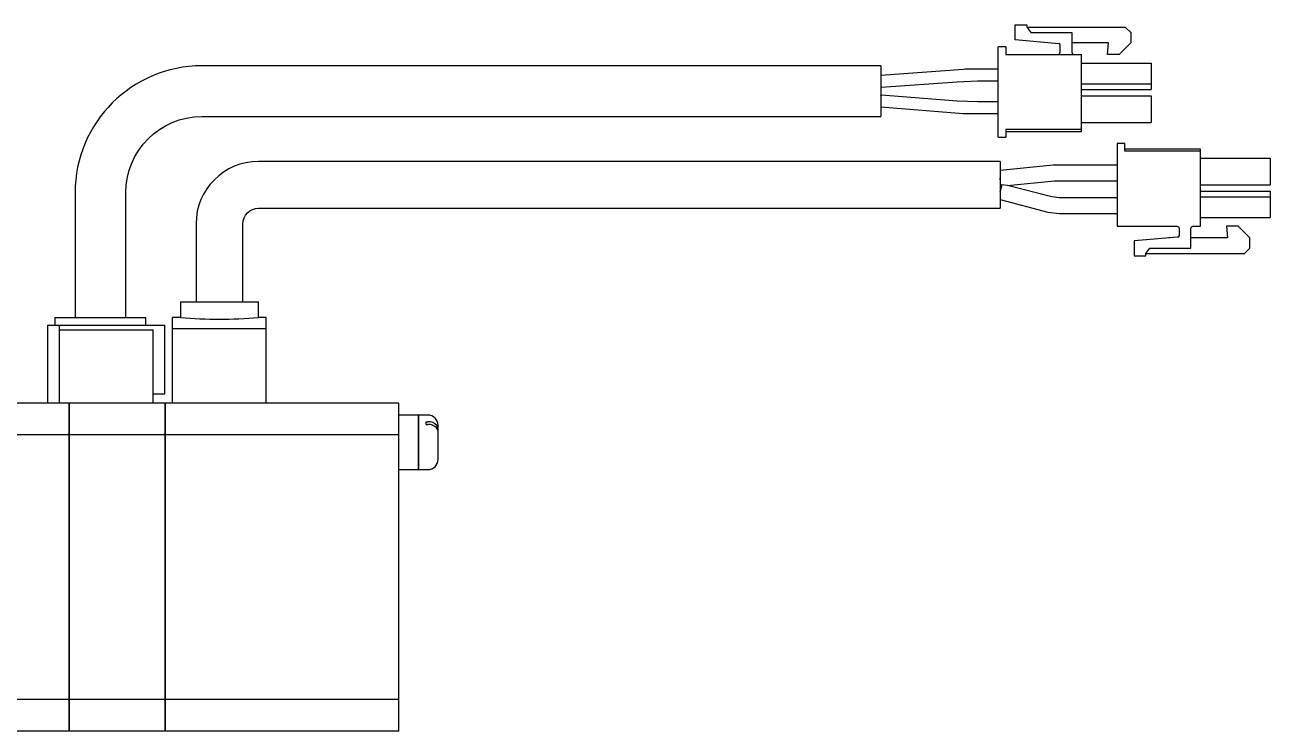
# Model space of a CAD drawing. Extents: x 0 to 1550, y -8 to 1198.
# Drawn here: x 1390.3 to 1549.9, y 479.5 to 570 of the extents above; entities that cross this region are included whole.
import ezdxf

# ---------------------------------------------------------------- set-up
doc = ezdxf.new("R2010")
doc.units = 0
doc.header["$LTSCALE"] = 0.5
doc.layers.add('MSM_CONTINUOUS', color=7, linetype='CONTINUOUS')

msp = doc.modelspace()

# ---------------------------------------------------------------- linework, layer by layer
at = {"layer": 'MSM_CONTINUOUS'}
for p, q in [((1517.2, 568.13), (1517.2, 570.05)), ((1517.2, 570.05), (1518.7, 570.05)), ((1518.7, 570.05), (1518.7, 569.75)), ((1518.7, 569.75), (1519.2, 569.05)), ((1518.7, 569.75), (1531.3, 569.75)), ((1531.3, 569.75), (1532, 569.05)), ((1522.77, 567.64), (1517.2, 568.13)), ((1519.2, 569.05), (1524.45, 569.05)), ((1524.45, 569.05), (1524.45, 566.55)), ((1532, 569.05), (1532, 567.75)), ((1516, 567.25), (1515, 567.25)), ((1515, 555.65), (1515, 567.25)), ((1516, 567.25), (1516, 566.25)), ((1522.95, 566.55), (1522.95, 567.45)), ((1529.13, 567.75), (1524.45, 567.75)), ((1529, 566.25), (1529.13, 567.75)), ((1532, 567.75), (1530.5, 566.25)), ((1500, 564.8), (1413, 564.8)), ((1500, 564.8), (1500, 558.3)), ((1516, 566.25), (1525.7, 566.25)), ((1525.7, 556.4), (1525.7, 566.25)), ((1525.7, 565.15), (1534.6, 565.15)), ((1530.5, 566.25), (1529, 566.25)), ((1534.6, 565.15), (1534.6, 561.75)), ((1510.57, 564.34), (1500, 563.55)), ((1515, 564.37), (1511.37, 564.37)), ((1500.06, 562.05), (1509.74, 562.77)), ((1509.74, 562.77), (1512.37, 562.87)), ((1512.37, 562.87), (1515, 562.87)), ((1525.7, 562.5), (1534.6, 562.5)), ((1525.7, 561.75), (1534.6, 561.75)), ((1509.74, 560.27), (1500.06, 561.04)), ((1512.37, 560.17), (1509.74, 560.27)), ((1515, 560.17), (1512.37, 560.17)), ((1525.7, 560.95), (1534.6, 560.95)), ((1534.6, 560.95), (1534.6, 557.55)), ((1500, 559.54), (1510.55, 558.7)), ((1511.4, 558.67), (1515, 558.67)), ((1413, 558.3), (1500, 558.3)), ((1525.7, 557.55), (1534.6, 557.55)), ((1515, 555.65), (1516, 555.65)), ((1525.7, 556.65), (1516, 556.65)), ((1516, 556.65), (1516, 555.65)), ((1516, 556.4), (1525.7, 556.4)), ((1531.25, 554.85), (1530.25, 554.85)), ((1531.25, 554.85), (1530.25, 554.85)), ((1530.25, 554.85), (1530.25, 544.25)), ((1531.25, 553.85), (1531.25, 554.85)), ((1540.95, 554.1), (1531.25, 554.1)), ((1540.95, 553.85), (1531.25, 553.85)), ((1540.95, 553.85), (1531.25, 553.85)), ((1540.95, 553.85), (1540.95, 554.1)), ((1540.95, 544.25), (1540.95, 553.85)), ((1515.25, 552.55), (1420.25, 552.55)), ((1515.25, 552.55), (1515.25, 546.55)), ((1522.06, 552.06), (1515.25, 551.4)), ((1522.35, 552.07), (1522.06, 552.06)), ((1530.25, 552.07), (1522.35, 552.07)), ((1540.95, 552.95), (1549.85, 552.95)), ((1540.95, 552.95), (1549.85, 552.95)), ((1549.85, 552.95), (1549.85, 549.55)), ((1515.35, 549.4), (1515.25, 550.4)), ((1515.25, 548.7), (1515.47, 549.54)), ((1515.44, 549.41), (1515.25, 548.7)), ((1515.35, 549.4), (1515.44, 549.41)), ((1515.44, 549.41), (1515.47, 549.54)), ((1515.47, 549.54), (1515.44, 549.41)), ((1516.2, 549.48), (1515.47, 549.54)), ((1516.2, 549.48), (1522.25, 550.07)), ((1521.88, 548), (1516.2, 549.48)), ((1522.25, 550.07), (1522.35, 550.07)), ((1522.35, 550.07), (1530.25, 550.07)), ((1540.95, 549.55), (1549.85, 549.55)), ((1396.75, 548.55), (1396.75, 532.55)), ((1403.25, 532.55), (1403.25, 548.55)), ((1515.25, 547.66), (1521.38, 546.06)), ((1522.89, 547.87), (1521.88, 548)), ((1530.25, 547.87), (1522.89, 547.87)), ((1540.95, 548.75), (1549.85, 548.75)), ((1540.95, 548.75), (1549.85, 548.75)), ((1540.95, 548), (1549.85, 548)), ((1549.85, 548.75), (1549.85, 545.35)), ((1420.25, 546.55), (1515.25, 546.55)), ((1521.38, 546.06), (1522.89, 545.87)), ((1522.89, 545.87), (1530.25, 545.87)), ((1412.25, 544.55), (1412.25, 534.55)), ((1418.25, 534.55), (1418.25, 544.55)), ((1530.25, 544.25), (1537.9, 544.25)), ((1540, 544.25), (1540.95, 544.25)), ((1540.95, 545.35), (1549.85, 545.35)), ((1544.25, 544.25), (1544.38, 542.75)), ((1545.75, 544.25), (1544.25, 544.25)), ((1545.75, 544.25), (1544.25, 544.25)), ((1547.25, 542.75), (1545.75, 544.25)), ((1547.25, 542.75), (1545.75, 544.25)), ((1538.02, 542.85), (1532.45, 542.36)), ((1538.02, 542.85), (1532.45, 542.36)), ((1538.02, 542.85), (1536.87, 542.75)), ((1538.02, 542.85), (1536.87, 542.75)), ((1536.87, 542.75), (1536.87, 542.75)), ((1538.2, 543.95), (1538.2, 543.05)), ((1539.7, 541.45), (1539.7, 543.95)), ((1544.38, 542.75), (1539.7, 542.75)), ((1544.38, 542.75), (1539.7, 542.75)), ((1547.25, 541.45), (1547.25, 542.75)), ((1532.45, 542.36), (1532.45, 540.45)), ((1533.95, 540.75), (1534.45, 541.45)), ((1534.45, 541.45), (1539.7, 541.45)), ((1546.55, 540.75), (1547.25, 541.45)), ((1532.45, 540.45), (1533.95, 540.45)), ((1533.95, 540.45), (1533.95, 540.75)), ((1533.95, 540.75), (1546.55, 540.75)), ((1410.25, 534.55), (1420.25, 534.55)), ((1410.25, 534.55), (1410.25, 532.54)), ((1420.25, 532.54), (1420.25, 534.55)), ((1393.25, 521.55), (1393.25, 531.55)), ((1393.25, 531.55), (1408.25, 531.55)), ((1394.18, 532.55), (1405.82, 532.55)), ((1394.18, 532.55), (1394.18, 531.55)), ((1394.75, 521.55), (1394.75, 531.55)), ((1405.82, 531.55), (1405.82, 532.55)), ((1408.25, 522.75), (1408.25, 531.55)), ((1409.25, 521.55), (1409.25, 532.54)), ((1410.25, 532.54), (1409.25, 532.54)), ((1421.25, 532.54), (1420.25, 532.54)), ((1421.25, 521.55), (1421.25, 532.54)), ((1394.75, 530.95), (1406.75, 530.95)), ((1406.75, 521.55), (1406.75, 530.95)), ((1409.25, 531.12), (1421.25, 531.12)), ((1406.75, 522.75), (1408.25, 522.75)), ((1408.25, 521.55), (1372, 521.55)), ((1395.95, 521.55), (1395.95, 479.55)), ((1396, 521.5), (1395.95, 521.5)), ((1396, 521.55), (1396, 479.55)), ((1408.25, 521.55), (1408.25, 479.55)), ((1408.3, 521.5), (1408.25, 521.5)), ((1408.3, 521.55), (1408.3, 479.55)), ((1438.25, 521.55), (1408.3, 521.55)), ((1438.25, 479.55), (1438.25, 521.55)), ((1440.75, 520.05), (1438.25, 520.05)), ((1440.75, 513.05), (1440.75, 520.05)), ((1440.8, 520), (1440.75, 520)), ((1440.8, 513.05), (1440.8, 520.05)), ((1441.95, 520.05), (1440.8, 520.05)), ((1441.75, 519.19), (1441.95, 519.19)), ((1441.75, 518.84), (1441.75, 519.19)), ((1441.75, 518.84), (1441.95, 518.84)), ((1443.25, 514.35), (1443.25, 518.75)), ((1395.95, 517.52), (1372, 517.52)), ((1396, 517.26), (1395.95, 517.26)), ((1408.25, 517.52), (1396, 517.52)), ((1408.3, 517.26), (1408.25, 517.26)), ((1438.25, 517.52), (1408.3, 517.52)), ((1438.25, 513.05), (1440.75, 513.05)), ((1440.75, 513.1), (1440.8, 513.1)), ((1440.8, 513.05), (1441.95, 513.05)), ((1395.95, 483.58), (1372, 483.58)), ((1396, 483.83), (1395.95, 483.83)), ((1408.25, 483.58), (1396, 483.58)), ((1408.3, 483.83), (1408.25, 483.83)), ((1438.25, 483.58), (1408.3, 483.58)), ((1395.95, 479.55), (1372, 479.55)), ((1396, 479.6), (1395.95, 479.6)), ((1408.25, 479.55), (1396, 479.55)), ((1408.3, 479.6), (1408.25, 479.6)), ((1438.25, 479.55), (1408.3, 479.55))]:
    msp.add_line(p, q, dxfattribs=at)
for points in [[(1500.06, 562.05, 0), (1500.06, 562.05, 0), (1500.06, 562.05, 0), (1500.06, 562.05, 0), (1500.05, 562.05, 0), (1500.05, 562.05, 0), (1500.05, 562.05, 0), (1500.05, 562.05, 0), (1500.05, 562.05, 0), (1500.05, 562.05, 0), (1500.05, 562.05, 0), (1500.05, 562.05, 0), (1500.05, 562.05, 0), (1500.05, 562.05, 0), (1500.05, 562.05, 0), (1500.05, 562.05, 0), (1500.05, 562.05, 0), (1500.05, 562.05, 0), (1500.05, 562.05, 0), (1500.05, 562.05, 0), (1500.05, 562.05, 0), (1500.05, 562.05, 0), (1500.05, 562.05, 0), (1500.05, 562.05, 0), (1500.05, 562.05, 0), (1500.05, 562.05, 0), (1500.05, 562.05, 0), (1500.04, 562.05, 0), (1500.04, 562.05, 0), (1500.04, 562.05, 0), (1500.04, 562.05, 0), (1500.04, 562.05, 0), (1500.04, 562.05, 0), (1500.04, 562.05, 0), (1500.04, 562.05, 0), (1500.04, 562.05, 0), (1500.04, 562.05, 0), (1500.04, 562.05, 0), (1500.04, 562.05, 0), (1500.04, 562.05, 0), (1500.04, 562.05, 0), (1500.04, 562.05, 0), (1500.04, 562.05, 0), (1500.04, 562.05, 0), (1500.04, 562.05, 0), (1500.04, 562.05, 0), (1500.04, 562.05, 0), (1500.04, 562.05, 0), (1500.04, 562.05, 0), (1500.04, 562.05, 0), (1500.03, 562.05, 0), (1500.03, 562.05, 0), (1500.03, 562.05, 0), (1500.03, 562.05, 0), (1500.03, 562.05, 0), (1500.03, 562.05, 0), (1500.03, 562.05, 0), (1500.03, 562.05, 0), (1500.03, 562.05, 0), (1500.03, 562.05, 0), (1500.03, 562.05, 0), (1500.03, 562.05, 0), (1500.03, 562.05, 0), (1500.03, 562.05, 0), (1500.03, 562.05, 0), (1500.03, 562.05, 0), (1500.03, 562.05, 0), (1500.03, 562.05, 0), (1500.03, 562.05, 0), (1500.03, 562.05, 0), (1500.03, 562.05, 0), (1500.03, 562.05, 0), (1500.03, 562.05, 0), (1500.02, 562.05, 0), (1500.02, 562.05, 0), (1500.02, 562.06, 0), (1500.02, 562.06, 0), (1500.02, 562.06, 0), (1500.02, 562.06, 0), (1500.02, 562.06, 0), (1500.02, 562.06, 0), (1500.02, 562.06, 0), (1500.02, 562.06, 0), (1500.02, 562.06, 0), (1500.02, 562.06, 0), (1500.02, 562.06, 0), (1500.02, 562.06, 0), (1500.02, 562.06, 0), (1500.02, 562.06, 0), (1500.02, 562.06, 0), (1500.02, 562.06, 0), (1500.02, 562.06, 0), (1500.02, 562.06, 0), (1500.02, 562.06, 0), (1500.02, 562.06, 0), (1500.02, 562.06, 0), (1500.01, 562.06, 0), (1500.01, 562.06, 0), (1500.01, 562.06, 0), (1500.01, 562.06, 0), (1500.01, 562.06, 0), (1500.01, 562.06, 0), (1500.01, 562.06, 0), (1500.01, 562.06, 0), (1500.01, 562.06, 0), (1500.01, 562.06, 0), (1500.01, 562.07, 0), (1500.01, 562.07, 0), (1500.01, 562.07, 0), (1500.01, 562.07, 0), (1500.01, 562.07, 0), (1500.01, 562.07, 0), (1500.01, 562.07, 0), (1500.01, 562.07, 0), (1500.01, 562.07, 0), (1500.01, 562.07, 0), (1500.01, 562.07, 0), (1500.01, 562.07, 0), (1500, 562.07, 0), (1500, 562.07, 0), (1500, 562.07, 0), (1500, 562.07, 0), (1500, 562.07, 0), (1500, 562.07, 0), (1500, 562.07, 0), (1500, 562.07, 0), (1500, 562.07, 0), (1500, 562.07, 0), (1500, 562.07, 0)], [(1500, 561.01, 0), (1500, 561.01, 0), (1500, 561.02, 0), (1500, 561.02, 0), (1500, 561.02, 0), (1500, 561.02, 0), (1500, 561.02, 0), (1500, 561.02, 0), (1500, 561.02, 0), (1500, 561.02, 0), (1500.01, 561.02, 0), (1500.01, 561.02, 0), (1500.01, 561.02, 0), (1500.01, 561.02, 0), (1500.01, 561.02, 0), (1500.01, 561.02, 0), (1500.01, 561.02, 0), (1500.01, 561.02, 0), (1500.01, 561.02, 0), (1500.01, 561.02, 0), (1500.01, 561.02, 0), (1500.01, 561.02, 0), (1500.01, 561.02, 0), (1500.01, 561.02, 0), (1500.01, 561.02, 0), (1500.01, 561.02, 0), (1500.01, 561.03, 0), (1500.01, 561.03, 0), (1500.01, 561.03, 0), (1500.01, 561.03, 0), (1500.01, 561.03, 0), (1500.02, 561.03, 0), (1500.02, 561.03, 0), (1500.02, 561.03, 0), (1500.02, 561.03, 0), (1500.02, 561.03, 0), (1500.02, 561.03, 0), (1500.02, 561.03, 0), (1500.02, 561.03, 0), (1500.02, 561.03, 0), (1500.02, 561.03, 0), (1500.02, 561.03, 0), (1500.02, 561.03, 0), (1500.02, 561.03, 0), (1500.02, 561.03, 0), (1500.02, 561.03, 0), (1500.02, 561.03, 0), (1500.02, 561.03, 0), (1500.02, 561.03, 0), (1500.02, 561.03, 0), (1500.02, 561.03, 0), (1500.02, 561.03, 0), (1500.02, 561.03, 0), (1500.03, 561.03, 0), (1500.03, 561.03, 0), (1500.03, 561.03, 0), (1500.03, 561.03, 0), (1500.03, 561.04, 0), (1500.03, 561.04, 0), (1500.03, 561.04, 0), (1500.03, 561.04, 0), (1500.03, 561.04, 0), (1500.03, 561.04, 0), (1500.03, 561.04, 0), (1500.03, 561.04, 0), (1500.03, 561.04, 0), (1500.03, 561.04, 0), (1500.03, 561.04, 0), (1500.03, 561.04, 0), (1500.03, 561.04, 0), (1500.03, 561.04, 0), (1500.03, 561.04, 0), (1500.03, 561.04, 0), (1500.03, 561.04, 0), (1500.04, 561.04, 0), (1500.04, 561.04, 0), (1500.04, 561.04, 0), (1500.04, 561.04, 0), (1500.04, 561.04, 0), (1500.04, 561.04, 0), (1500.04, 561.04, 0), (1500.04, 561.04, 0), (1500.04, 561.04, 0), (1500.04, 561.04, 0), (1500.04, 561.04, 0), (1500.04, 561.04, 0), (1500.04, 561.04, 0), (1500.04, 561.04, 0), (1500.04, 561.04, 0), (1500.04, 561.04, 0), (1500.04, 561.04, 0), (1500.04, 561.04, 0), (1500.04, 561.04, 0), (1500.04, 561.04, 0), (1500.04, 561.04, 0), (1500.04, 561.04, 0), (1500.05, 561.04, 0), (1500.05, 561.04, 0), (1500.05, 561.04, 0), (1500.05, 561.04, 0), (1500.05, 561.04, 0), (1500.05, 561.04, 0), (1500.05, 561.04, 0), (1500.05, 561.04, 0), (1500.05, 561.04, 0), (1500.05, 561.04, 0), (1500.05, 561.04, 0), (1500.05, 561.04, 0), (1500.05, 561.04, 0), (1500.05, 561.04, 0), (1500.05, 561.04, 0), (1500.05, 561.04, 0), (1500.05, 561.04, 0), (1500.05, 561.04, 0), (1500.05, 561.04, 0), (1500.05, 561.04, 0), (1500.05, 561.04, 0), (1500.05, 561.04, 0), (1500.06, 561.04, 0), (1500.06, 561.04, 0), (1500.06, 561.04, 0), (1500.06, 561.04, 0), (1500.06, 561.04, 0), (1500.06, 561.04, 0), (1500.06, 561.04, 0), (1500.06, 561.04, 0), (1500.06, 561.04, 0), (1500.06, 561.04, 0), (1500.06, 561.04, 0)]]:
    msp.add_polyline3d(points, dxfattribs=at)
for centre, radius, start, end in [((1522.65, 566.55), 0.3, 270, 0), ((1522.75, 567.45), 0.2, 0, 85), ((1524.75, 566.55), 0.3, 180, 270), ((1413, 548.55), 16.25, 90, 180), ((1511.37, 553.62), 10.75, 90, 94.2892), ((1511.4, 569.42), 10.75, 265.452, 270), ((1420.25, 544.55), 8, 90, 180), ((1538, 543.05), 0.2, 275, 0), ((1538, 543.05), 0.2, 275, 0), ((1415.25, 592.33), 60, 265.2198, 274.7802), ((1441.95, 518.75), 1.3, 0, 90), ((1442.03, 517.79), 1.41, 41.3743, 92.8178), ((1442.04, 517.45), 1.39, 42.8199, 93.04), ((1442.5, 518.24), 0.751, 1.7681, 38.8955), ((1442.5, 517.89), 0.754, 5.8166, 41.8939), ((1441.95, 514.35), 1.3, 270, 0)]:
    msp.add_arc(centre, radius, start, end, dxfattribs=at)
at = {"layer": 'MSM_CONTINUOUS', "extrusion": (0, 0, -1)}
for centre, radius, start, end in [((-1413, 548.55), 9.75, 0, 90), ((-1420.25, 544.55), 2, 0, 90), ((-1537.9, 543.95), 0.3, 90, 180), ((-1540, 543.95), 0.3, 0, 90), ((-1538, 543.05), 0.2, 180, 265)]:
    msp.add_arc(centre, radius, start, end, dxfattribs=at)

doc.saveas('drawing.dxf')
